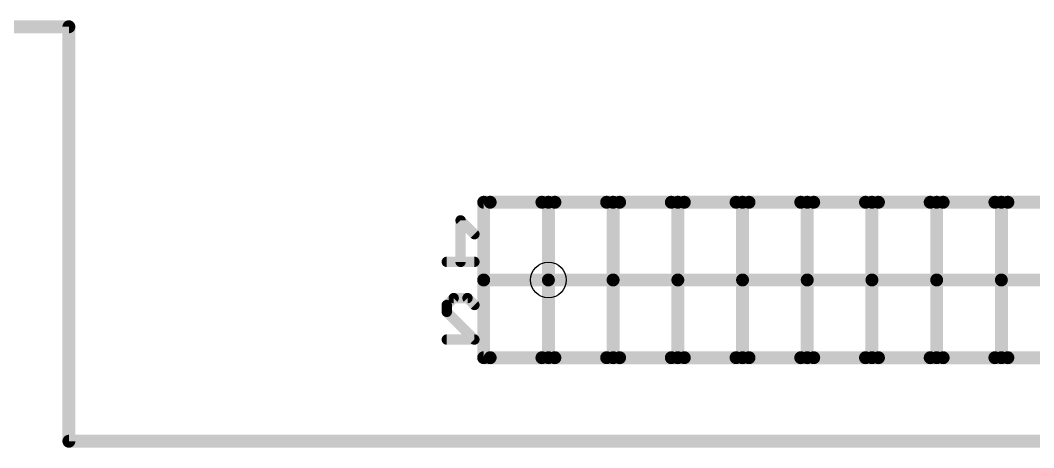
# Model space of a CAD drawing. Extents: x 0.1 to 65, y 0.1 to 59.9.
# Drawn here: x 24.24 to 44.13, y 0.08 to 8.46 of the extents above; entities that cross this region are included whole.
import ezdxf

# ---------------------------------------------------------------- set-up
doc = ezdxf.new("R2010")
doc.units = 0
for name, color, linetype in [('20', 178, 'CONTINUOUS'), ('22', 251, 'CONTINUOUS'), ('52', 251, 'CONTINUOUS')]:
    doc.layers.add(name, color=color, linetype=linetype)

msp = doc.modelspace()

# ---------------------------------------------------------------- linework, layer by layer
at = {"layer": '20', "const_width": 0.254}
for points in [[(18.4912, 8.3312), (25.1968, 8.3312)], [(25.1968, 8.3312), (25.1968, 0.2032)], [(59.3598, 0.2032), (25.1968, 0.2032)]]:
    msp.add_lwpolyline(points, dxfattribs=at)
at = {"layer": '20', "const_width": 0.127}
for points in [[(25.2603, 8.3312, 1), (25.1333, 8.3312)], [(25.1968, 8.2677, 1), (25.1968, 8.3947)], [(25.1968, 0.2667, 1), (25.1968, 0.1397)], [(25.1333, 0.2032, 1), (25.2603, 0.2032)]]:
    msp.add_lwpolyline(points, format="xyb", dxfattribs=at)
at = {"layer": '20'}
msp.add_circle((34.6075, 3.3655), 0.35, dxfattribs=at)
at = {"layer": '22'}
for points, const_width in [([(33.3375, 3.3655), (33.3375, 4.8895)], 0.254), ([(33.3375, 4.8895), (33.4645, 4.8895)], 0.254), ([(34.4805, 4.8895), (34.6075, 4.8895)], 0.254), ([(34.6075, 4.8895), (34.7345, 4.8895)], 0.254), ([(34.6075, 4.8895), (34.6075, 3.3655)], 0.254), ([(35.7505, 4.8895), (35.8775, 4.8895)], 0.254), ([(35.8775, 4.8895), (36.0045, 4.8895)], 0.254), ([(35.8775, 4.8895), (35.8775, 3.3655)], 0.254), ([(37.0205, 4.8895), (37.1475, 4.8895)], 0.254), ([(37.1475, 4.8895), (37.2745, 4.8895)], 0.254), ([(37.1475, 4.8895), (37.1475, 3.3655)], 0.254), ([(38.2905, 4.8895), (38.4175, 4.8895)], 0.254), ([(38.4175, 4.8895), (38.5445, 4.8895)], 0.254), ([(38.4175, 4.8895), (38.4175, 3.3655)], 0.254), ([(39.5605, 4.8895), (39.6875, 4.8895)], 0.254), ([(39.6875, 4.8895), (39.8145, 4.8895)], 0.254), ([(39.6875, 4.8895), (39.6875, 3.3655)], 0.254), ([(40.8305, 4.8895), (40.9575, 4.8895)], 0.254), ([(40.9575, 4.8895), (41.0845, 4.8895)], 0.254), ([(40.9575, 4.8895), (40.9575, 3.3655)], 0.254), ([(42.1005, 4.8895), (42.2275, 4.8895)], 0.254), ([(42.2275, 4.8895), (42.3545, 4.8895)], 0.254), ([(42.2275, 4.8895), (42.2275, 3.3655)], 0.254), ([(43.3705, 4.8895), (43.4975, 4.8895)], 0.254), ([(43.4975, 4.8895), (43.6245, 4.8895)], 0.254), ([(43.4975, 4.8895), (43.4975, 3.3655)], 0.254), ([(33.1554, 4.2634), (32.8843, 4.5346)], 0.2032), ([(32.8843, 4.5346), (32.8843, 3.7211)], 0.2032), ([(33.1554, 3.7211), (32.6131, 3.7211)], 0.2032), ([(33.3375, 1.8415), (33.3375, 3.3655)], 0.254), ([(33.3375, 3.3655), (34.6075, 3.3655)], 0.254), ([(34.6075, 3.3655), (35.8775, 3.3655)], 0.254), ([(34.6075, 3.3655), (34.6075, 1.8415)], 0.254), ([(35.8775, 3.3655), (37.1475, 3.3655)], 0.254), ([(35.8775, 3.3655), (35.8775, 1.8415)], 0.254), ([(37.1475, 3.3655), (38.4175, 3.3655)], 0.254), ([(37.1475, 3.3655), (37.1475, 1.8415)], 0.254), ([(38.4175, 3.3655), (39.6875, 3.3655)], 0.254), ([(38.4175, 3.3655), (38.4175, 1.8415)], 0.254), ([(39.6875, 3.3655), (40.9575, 3.3655)], 0.254), ([(39.6875, 3.3655), (39.6875, 1.8415)], 0.254), ([(40.9575, 3.3655), (42.2275, 3.3655)], 0.254), ([(40.9575, 3.3655), (40.9575, 1.8415)], 0.254), ([(42.2275, 3.3655), (43.4975, 3.3655)], 0.254), ([(42.2275, 3.3655), (42.2275, 1.8415)], 0.254), ([(43.4975, 3.3655), (44.7675, 3.3655)], 0.254), ([(43.4975, 3.3655), (43.4975, 1.8415)], 0.254), ([(32.6131, 2.875), (32.7487, 3.0106)], 0.2032), ([(32.7487, 3.0106), (33.0198, 3.0106)], 0.2032), ([(33.0198, 3.0106), (33.1554, 2.875)], 0.2032), ([(32.6131, 2.7394), (32.6131, 2.875)], 0.2032), ([(33.1554, 2.1971), (32.6131, 2.7394)], 0.2032), ([(32.6131, 2.1971), (33.1554, 2.1971)], 0.2032), ([(33.4645, 1.8415), (33.3375, 1.8415)], 0.254), ([(34.4805, 1.8415), (34.6075, 1.8415)], 0.254), ([(34.6075, 1.8415), (34.7345, 1.8415)], 0.254), ([(35.7505, 1.8415), (35.8775, 1.8415)], 0.254), ([(35.8775, 1.8415), (36.0045, 1.8415)], 0.254), ([(37.0205, 1.8415), (37.1475, 1.8415)], 0.254), ([(37.1475, 1.8415), (37.2745, 1.8415)], 0.254), ([(38.2905, 1.8415), (38.4175, 1.8415)], 0.254), ([(38.4175, 1.8415), (38.5445, 1.8415)], 0.254), ([(39.5605, 1.8415), (39.6875, 1.8415)], 0.254), ([(39.6875, 1.8415), (39.8145, 1.8415)], 0.254), ([(40.8305, 1.8415), (40.9575, 1.8415)], 0.254), ([(40.9575, 1.8415), (41.0845, 1.8415)], 0.254), ([(42.1005, 1.8415), (42.2275, 1.8415)], 0.254), ([(42.2275, 1.8415), (42.3545, 1.8415)], 0.254), ([(43.3705, 1.8415), (43.4975, 1.8415)], 0.254), ([(43.4975, 1.8415), (43.6245, 1.8415)], 0.254)]:
    msp.add_lwpolyline(points, dxfattribs=dict(at, const_width=const_width))
for points, const_width in [([(33.401, 4.8895, 1), (33.274, 4.8895)], 0.127), ([(33.3375, 4.953, 1), (33.3375, 4.826)], 0.127), ([(33.4645, 4.826, 1), (33.4645, 4.953)], 0.127), ([(34.4805, 4.953, 1), (34.4805, 4.826)], 0.127), ([(34.6075, 4.953, 1), (34.6075, 4.826)], 0.127), ([(34.671, 4.8895, 1), (34.544, 4.8895)], 0.127), ([(34.6075, 4.826, 1), (34.6075, 4.953)], 0.127), ([(34.7345, 4.826, 1), (34.7345, 4.953)], 0.127), ([(35.7505, 4.953, 1), (35.7505, 4.826)], 0.127), ([(35.8775, 4.953, 1), (35.8775, 4.826)], 0.127), ([(35.941, 4.8895, 1), (35.814, 4.8895)], 0.127), ([(35.8775, 4.826, 1), (35.8775, 4.953)], 0.127), ([(36.0045, 4.826, 1), (36.0045, 4.953)], 0.127), ([(37.0205, 4.953, 1), (37.0205, 4.826)], 0.127), ([(37.1475, 4.953, 1), (37.1475, 4.826)], 0.127), ([(37.211, 4.8895, 1), (37.084, 4.8895)], 0.127), ([(37.1475, 4.826, 1), (37.1475, 4.953)], 0.127), ([(37.2745, 4.826, 1), (37.2745, 4.953)], 0.127), ([(38.2905, 4.953, 1), (38.2905, 4.826)], 0.127), ([(38.4175, 4.953, 1), (38.4175, 4.826)], 0.127), ([(38.481, 4.8895, 1), (38.354, 4.8895)], 0.127), ([(38.4175, 4.826, 1), (38.4175, 4.953)], 0.127), ([(38.5445, 4.826, 1), (38.5445, 4.953)], 0.127), ([(39.5605, 4.953, 1), (39.5605, 4.826)], 0.127), ([(39.6875, 4.953, 1), (39.6875, 4.826)], 0.127), ([(39.751, 4.8895, 1), (39.624, 4.8895)], 0.127), ([(39.6875, 4.826, 1), (39.6875, 4.953)], 0.127), ([(39.8145, 4.826, 1), (39.8145, 4.953)], 0.127), ([(40.8305, 4.953, 1), (40.8305, 4.826)], 0.127), ([(40.9575, 4.953, 1), (40.9575, 4.826)], 0.127), ([(41.021, 4.8895, 1), (40.894, 4.8895)], 0.127), ([(40.9575, 4.826, 1), (40.9575, 4.953)], 0.127), ([(41.0845, 4.826, 1), (41.0845, 4.953)], 0.127), ([(42.1005, 4.953, 1), (42.1005, 4.826)], 0.127), ([(42.2275, 4.953, 1), (42.2275, 4.826)], 0.127), ([(42.291, 4.8895, 1), (42.164, 4.8895)], 0.127), ([(42.2275, 4.826, 1), (42.2275, 4.953)], 0.127), ([(42.3545, 4.826, 1), (42.3545, 4.953)], 0.127), ([(43.3705, 4.953, 1), (43.3705, 4.826)], 0.127), ([(43.4975, 4.953, 1), (43.4975, 4.826)], 0.127), ([(43.561, 4.8895, 1), (43.434, 4.8895)], 0.127), ([(43.4975, 4.826, 1), (43.4975, 4.953)], 0.127), ([(43.6245, 4.826, 1), (43.6245, 4.953)], 0.127), ([(32.9202, 4.5705, 1), (32.8483, 4.4987)], 0.1016), ([(32.9351, 4.5346, 1), (32.8335, 4.5346)], 0.1016), ([(33.1195, 4.2275, 1), (33.1913, 4.2993)], 0.1016), ([(32.6131, 3.7719, 1), (32.6131, 3.6703)], 0.1016), ([(33.1554, 3.6703, 1), (33.1554, 3.7719)], 0.1016), ([(32.8335, 3.7211, 1), (32.9351, 3.7211)], 0.1016), ([(33.401, 3.3655, 1), (33.274, 3.3655)], 0.127), ([(33.3375, 3.429, 1), (33.3375, 3.302)], 0.127), ([(33.274, 3.3655, 1), (33.401, 3.3655)], 0.127), ([(34.6075, 3.429, 1), (34.6075, 3.302)], 0.127), ([(34.671, 3.3655, 1), (34.544, 3.3655)], 0.127), ([(34.544, 3.3655, 1), (34.671, 3.3655)], 0.127), ([(34.6075, 3.302, 1), (34.6075, 3.429)], 0.127), ([(35.8775, 3.429, 1), (35.8775, 3.302)], 0.127), ([(35.941, 3.3655, 1), (35.814, 3.3655)], 0.127), ([(35.814, 3.3655, 1), (35.941, 3.3655)], 0.127), ([(35.8775, 3.302, 1), (35.8775, 3.429)], 0.127), ([(37.1475, 3.429, 1), (37.1475, 3.302)], 0.127), ([(37.211, 3.3655, 1), (37.084, 3.3655)], 0.127), ([(37.084, 3.3655, 1), (37.211, 3.3655)], 0.127), ([(37.1475, 3.302, 1), (37.1475, 3.429)], 0.127), ([(38.4175, 3.429, 1), (38.4175, 3.302)], 0.127), ([(38.481, 3.3655, 1), (38.354, 3.3655)], 0.127), ([(38.354, 3.3655, 1), (38.481, 3.3655)], 0.127), ([(38.4175, 3.302, 1), (38.4175, 3.429)], 0.127), ([(39.6875, 3.429, 1), (39.6875, 3.302)], 0.127), ([(39.751, 3.3655, 1), (39.624, 3.3655)], 0.127), ([(39.624, 3.3655, 1), (39.751, 3.3655)], 0.127), ([(39.6875, 3.302, 1), (39.6875, 3.429)], 0.127), ([(40.9575, 3.429, 1), (40.9575, 3.302)], 0.127), ([(41.021, 3.3655, 1), (40.894, 3.3655)], 0.127), ([(40.894, 3.3655, 1), (41.021, 3.3655)], 0.127), ([(40.9575, 3.302, 1), (40.9575, 3.429)], 0.127), ([(42.2275, 3.429, 1), (42.2275, 3.302)], 0.127), ([(42.291, 3.3655, 1), (42.164, 3.3655)], 0.127), ([(42.164, 3.3655, 1), (42.291, 3.3655)], 0.127), ([(42.2275, 3.302, 1), (42.2275, 3.429)], 0.127), ([(43.4975, 3.429, 1), (43.4975, 3.302)], 0.127), ([(43.561, 3.3655, 1), (43.434, 3.3655)], 0.127), ([(43.434, 3.3655, 1), (43.561, 3.3655)], 0.127), ([(43.4975, 3.302, 1), (43.4975, 3.429)], 0.127), ([(32.7487, 3.0614, 1), (32.7487, 2.9598)], 0.1016), ([(32.7846, 2.9747, 1), (32.7128, 3.0465)], 0.1016), ([(33.0558, 3.0465, 1), (32.9839, 2.9747)], 0.1016), ([(33.0198, 2.9598, 1), (33.0198, 3.0614)], 0.1016), ([(32.6639, 2.875, 1), (32.5623, 2.875)], 0.1016), ([(32.5772, 2.9109, 1), (32.649, 2.8391)], 0.1016), ([(32.649, 2.7753, 1), (32.5772, 2.7035)], 0.1016), ([(32.5623, 2.7394, 1), (32.6639, 2.7394)], 0.1016), ([(33.1195, 2.8391, 1), (33.1913, 2.9109)], 0.1016), ([(32.6131, 2.2479, 1), (32.6131, 2.1463)], 0.1016), ([(33.1195, 2.1612, 1), (33.1913, 2.233)], 0.1016), ([(33.1554, 2.1463, 1), (33.1554, 2.2479)], 0.1016), ([(33.3375, 1.905, 1), (33.3375, 1.778)], 0.127), ([(33.274, 1.8415, 1), (33.401, 1.8415)], 0.127), ([(33.4645, 1.778, 1), (33.4645, 1.905)], 0.127), ([(34.4805, 1.905, 1), (34.4805, 1.778)], 0.127), ([(34.6075, 1.905, 1), (34.6075, 1.778)], 0.127), ([(34.544, 1.8415, 1), (34.671, 1.8415)], 0.127), ([(34.6075, 1.778, 1), (34.6075, 1.905)], 0.127), ([(34.7345, 1.778, 1), (34.7345, 1.905)], 0.127), ([(35.7505, 1.905, 1), (35.7505, 1.778)], 0.127), ([(35.8775, 1.905, 1), (35.8775, 1.778)], 0.127), ([(35.814, 1.8415, 1), (35.941, 1.8415)], 0.127), ([(35.8775, 1.778, 1), (35.8775, 1.905)], 0.127), ([(36.0045, 1.778, 1), (36.0045, 1.905)], 0.127), ([(37.0205, 1.905, 1), (37.0205, 1.778)], 0.127), ([(37.1475, 1.905, 1), (37.1475, 1.778)], 0.127), ([(37.084, 1.8415, 1), (37.211, 1.8415)], 0.127), ([(37.1475, 1.778, 1), (37.1475, 1.905)], 0.127), ([(37.2745, 1.778, 1), (37.2745, 1.905)], 0.127), ([(38.2905, 1.905, 1), (38.2905, 1.778)], 0.127), ([(38.4175, 1.905, 1), (38.4175, 1.778)], 0.127), ([(38.354, 1.8415, 1), (38.481, 1.8415)], 0.127), ([(38.4175, 1.778, 1), (38.4175, 1.905)], 0.127), ([(38.5445, 1.778, 1), (38.5445, 1.905)], 0.127), ([(39.5605, 1.905, 1), (39.5605, 1.778)], 0.127), ([(39.6875, 1.905, 1), (39.6875, 1.778)], 0.127), ([(39.624, 1.8415, 1), (39.751, 1.8415)], 0.127), ([(39.6875, 1.778, 1), (39.6875, 1.905)], 0.127), ([(39.8145, 1.778, 1), (39.8145, 1.905)], 0.127), ([(40.8305, 1.905, 1), (40.8305, 1.778)], 0.127), ([(40.9575, 1.905, 1), (40.9575, 1.778)], 0.127), ([(40.894, 1.8415, 1), (41.021, 1.8415)], 0.127), ([(40.9575, 1.778, 1), (40.9575, 1.905)], 0.127), ([(41.0845, 1.778, 1), (41.0845, 1.905)], 0.127), ([(42.1005, 1.905, 1), (42.1005, 1.778)], 0.127), ([(42.2275, 1.905, 1), (42.2275, 1.778)], 0.127), ([(42.164, 1.8415, 1), (42.291, 1.8415)], 0.127), ([(42.2275, 1.778, 1), (42.2275, 1.905)], 0.127), ([(42.3545, 1.778, 1), (42.3545, 1.905)], 0.127), ([(43.3705, 1.905, 1), (43.3705, 1.778)], 0.127), ([(43.4975, 1.905, 1), (43.4975, 1.778)], 0.127), ([(43.434, 1.8415, 1), (43.561, 1.8415)], 0.127), ([(43.4975, 1.778, 1), (43.4975, 1.905)], 0.127), ([(43.6245, 1.778, 1), (43.6245, 1.905)], 0.127)]:
    msp.add_lwpolyline(points, format="xyb", dxfattribs=dict(at, const_width=const_width))
at = {"layer": '52', "const_width": 0.254}
for points in [[(33.4645, 4.8895), (34.4805, 4.8895)], [(34.7345, 4.8895), (35.7505, 4.8895)], [(36.0045, 4.8895), (37.0205, 4.8895)], [(37.2745, 4.8895), (38.2905, 4.8895)], [(38.5445, 4.8895), (39.5605, 4.8895)], [(39.8145, 4.8895), (40.8305, 4.8895)], [(41.0845, 4.8895), (42.1005, 4.8895)], [(42.3545, 4.8895), (43.3705, 4.8895)], [(43.6245, 4.8895), (44.6405, 4.8895)], [(33.4645, 1.8415), (34.4805, 1.8415)], [(34.7345, 1.8415), (35.7505, 1.8415)], [(36.0045, 1.8415), (37.0205, 1.8415)], [(37.2745, 1.8415), (38.2905, 1.8415)], [(38.5445, 1.8415), (39.5605, 1.8415)], [(39.8145, 1.8415), (40.8305, 1.8415)], [(41.0845, 1.8415), (42.1005, 1.8415)], [(42.3545, 1.8415), (43.3705, 1.8415)], [(43.6245, 1.8415), (44.6405, 1.8415)]]:
    msp.add_lwpolyline(points, dxfattribs=at)
at = {"layer": '52', "const_width": 0.127}
for points in [[(33.4645, 4.953, 1), (33.4645, 4.826)], [(34.4805, 4.826, 1), (34.4805, 4.953)], [(34.7345, 4.953, 1), (34.7345, 4.826)], [(35.7505, 4.826, 1), (35.7505, 4.953)], [(36.0045, 4.953, 1), (36.0045, 4.826)], [(37.0205, 4.826, 1), (37.0205, 4.953)], [(37.2745, 4.953, 1), (37.2745, 4.826)], [(38.2905, 4.826, 1), (38.2905, 4.953)], [(38.5445, 4.953, 1), (38.5445, 4.826)], [(39.5605, 4.826, 1), (39.5605, 4.953)], [(39.8145, 4.953, 1), (39.8145, 4.826)], [(40.8305, 4.826, 1), (40.8305, 4.953)], [(41.0845, 4.953, 1), (41.0845, 4.826)], [(42.1005, 4.826, 1), (42.1005, 4.953)], [(42.3545, 4.953, 1), (42.3545, 4.826)], [(43.3705, 4.826, 1), (43.3705, 4.953)], [(43.6245, 4.953, 1), (43.6245, 4.826)], [(33.4645, 1.905, 1), (33.4645, 1.778)], [(34.4805, 1.778, 1), (34.4805, 1.905)], [(34.7345, 1.905, 1), (34.7345, 1.778)], [(35.7505, 1.778, 1), (35.7505, 1.905)], [(36.0045, 1.905, 1), (36.0045, 1.778)], [(37.0205, 1.778, 1), (37.0205, 1.905)], [(37.2745, 1.905, 1), (37.2745, 1.778)], [(38.2905, 1.778, 1), (38.2905, 1.905)], [(38.5445, 1.905, 1), (38.5445, 1.778)], [(39.5605, 1.778, 1), (39.5605, 1.905)], [(39.8145, 1.905, 1), (39.8145, 1.778)], [(40.8305, 1.778, 1), (40.8305, 1.905)], [(41.0845, 1.905, 1), (41.0845, 1.778)], [(42.1005, 1.778, 1), (42.1005, 1.905)], [(42.3545, 1.905, 1), (42.3545, 1.778)], [(43.3705, 1.778, 1), (43.3705, 1.905)], [(43.6245, 1.905, 1), (43.6245, 1.778)]]:
    msp.add_lwpolyline(points, format="xyb", dxfattribs=at)

doc.saveas('drawing.dxf')
